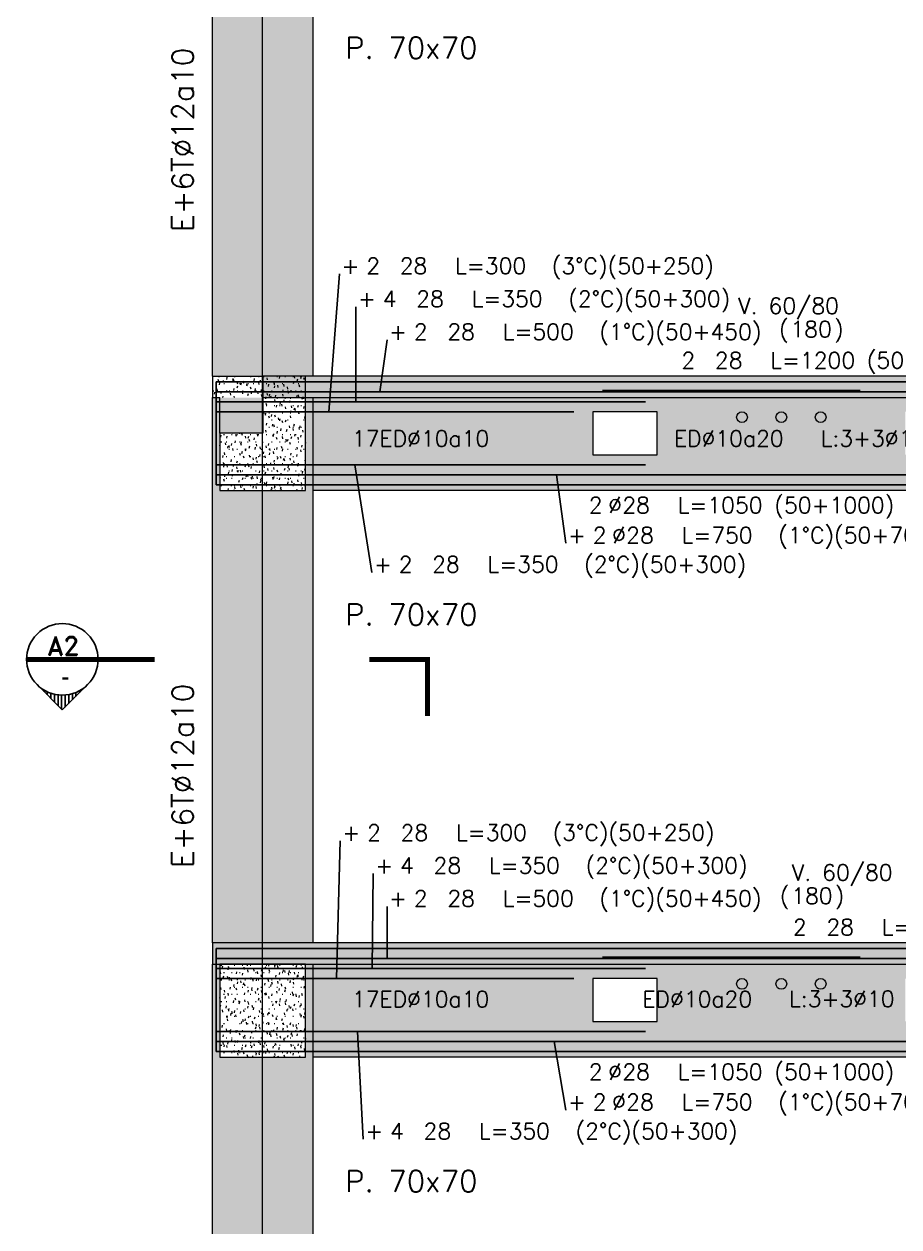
# Model space of a CAD drawing. Extents: x -9609 to 18865, y -11714 to 16567.
# Drawn here: x 1310 to 1922, y 2562 to 3402 of the extents above; entities that cross this region are included whole.
import ezdxf
from ezdxf.enums import TextEntityAlignment as Align

# ---------------------------------------------------------------- set-up
doc = ezdxf.new("R2010")
doc.units = 0
doc.header["$LTSCALE"] = 30
doc.header["$MEASUREMENT"] = 0
doc.linetypes.add('EJEI$0$RLE-PROYECCION', pattern=[0.71438, 0.47625, -0.23813])
doc.layers.get('0').update_dxf_attribs({"linetype": 'CONTINUOUS'})
doc.layers.add('EJEI$0$RLA-ACHURADO', color=30, linetype='EJEI$0$RLE-PROYECCION', lineweight=15, transparency=0.7)
for name, color, linetype, lineweight in [('EJEI$0$RLA-CONTORNO', 30, 'CONTINUOUS', 15), ('EJEI$0$RLA-EJES', 1, 'CONTINUOUS', 9), ('EJEI$0$RLA-TEXTOS-1', 9, 'CONTINUOUS', 9)]:
    doc.layers.add(name, color=color, linetype=linetype, lineweight=lineweight)
for name, color, linetype in [('EJEI$0$RLA-CORTES', 5, 'CONTINUOUS'), ('EJEI$0$RLA-FE', 7, 'CONTINUOUS'), ('EJEI$0$RLA-TEXTOS-FE', 9, 'CONTINUOUS')]:
    doc.layers.add(name, color=color, linetype=linetype)
doc.styles.add('EJEI$0$RomanD', font='romand.shx', dxfattribs={"height": 31.5})
doc.styles.add('EJEI$0$RomanS', font='romans.shx', dxfattribs={"height": 11.25})
doc.styles.add('EJEI$0$Standard', font='txt')
pattern_1 = [(0, (-2025.082, -1558.006), (7.448, 5.08), [0.614, -4.971, 0.614, -4.971, -29.791]), (0, (-2025.082, -1558.006), (7.448, 5.08), [-11.172, 0.614, -10.557, 0.614, -4.971, -13.034]), (0, (-2025.082, -1558.006), (7.448, 5.08), [-27.929, 0.614, -3.109, 0.614, -8.695]), (101.948, (-2022.289, -1555.466), (-5.3358703, 15.057556), [1.484, -12.007, 1.484, -83.956]), (101.948, (-2022.289, -1555.466), (-5.3358703, 15.057556), [-14.974, -12.007, 1.484, -25.497, -44.968]), (101.948, (-2022.289, -1555.466), (-5.3358703, 15.057556), [-53.962, 1.484, -12.007, 1.484, -29.994]), (101.948, (-2022.289, -1555.466), (-5.3358703, 15.057556), [-68.936, -7.51, 1.484, -21]), (258.052, (-2021.358, -1545.306), (-2.1116062, -20.1370994), [1.484, -12.007, 1.484, -83.956]), (258.052, (-2021.358, -1545.306), (-2.1116062, -20.1370994), [-14.974, -12.007, 1.484, -25.497, -44.968]), (258.052, (-2021.358, -1545.306), (-2.1116062, -20.1370994), [-53.962, 1.484, -12.007, 1.484, -29.994]), (258.052, (-2021.358, -1545.306), (-2.1116062, -20.1370994), [-68.936, -7.51, 1.484, -21])]
pattern_2 = [(0, (-2025.066, -1558.006), (7.448, 5.08), [0.614, -4.972, 0.614, -4.972, -29.792]), (0, (-2025.066, -1558.006), (7.448, 5.08), [-11.172, 0.614, -10.558, 0.614, -4.972, -13.034]), (0, (-2025.066, -1558.006), (7.448, 5.08), [-27.93, 0.614, -3.11, 0.614, -8.696]), (101.949, (-2022.273, -1555.466), (-5.3361331, 15.0574629), [1.484, -12.007, 1.484, -83.956]), (101.949, (-2022.273, -1555.466), (-5.3361331, 15.0574629), [-14.974, -12.007, 1.484, -25.497, -44.968]), (101.949, (-2022.273, -1555.466), (-5.3361331, 15.0574629), [-53.962, 1.484, -12.007, 1.484, -29.994]), (101.949, (-2022.273, -1555.466), (-5.3361331, 15.0574629), [-68.937, -7.51, 1.484, -21]), (258.051, (-2021.342, -1545.306), (-2.1119577, -20.1370625), [1.484, -12.007, 1.484, -83.956]), (258.051, (-2021.342, -1545.306), (-2.1119577, -20.1370625), [-14.974, -12.007, 1.484, -25.497, -44.968]), (258.051, (-2021.342, -1545.306), (-2.1119577, -20.1370625), [-53.962, 1.484, -12.007, 1.484, -29.994]), (258.051, (-2021.342, -1545.306), (-2.1119577, -20.1370625), [-68.937, -7.51, 1.484, -21])]

# ---------------------------------------------------------------- blocks, each defined once
blk = doc.blocks.new('*U123')
at = {"layer": 'EJEI$0$RLA-FE'}
for p, q in [((0, -50), (0, 0)), ((0, 0), (1068.21, 0)), ((1068.21, 0), (1118.21, 0)), ((1118.21, 0), (1150, 0)), ((1150, 0), (1150, 0))]:
    blk.add_line(p, q, dxfattribs=at)
at = {"layer": 'EJEI$0$RLA-FE', "color": 3, "style": 'EJEI$0$RomanS', "flags": 8}
for tag, p in [('F=', (398.34, 9.32)), ('NUM', (412.75, 9.32))]:
    blk.add_attdef(tag, text='', height=11.25, dxfattribs=at).set_placement(p, align=Align.RIGHT)
at = {"layer": 'EJEI$0$RLA-FE', "color": 3, "style": 'EJEI$0$RomanS'}
for tag, p, flags in [('PHI', (416.65, 9.54), 14), ('DIAM', (426.5, 9.32), 12), ('MINUS', (448.52, 9.32), 13), ('MARK', (461.91, 9.32), 13), ('TEXTO_FE1', (465.22, 9.32), 8), ('TEXTO_FE2', (532.74, 9.34), 8), ('TIPO', (573.8, -75.78), 13), ('NVECES', (559.93, -94.72), 13), ('NUMFE', (563.86, -114.48), 13), ('CAPA', (572.06, -133.6), 13), ('DESPLAZA', (278.34, -151.59), 13), ('ESPACIO', (284.39, -169.95), 13), ('CANT', (298.23, -188.75), 13)]:
    blk.add_attdef(tag, p, '', height=11.25, dxfattribs=dict(at, flags=flags))
blk = doc.blocks.new('*U42')
at = {"layer": 'EJEI$0$RLA-FE'}
for p, q in [((0, -50), (0, 0)), ((0, 0), (368.21, 0)), ((368.21, 0), (418.21, 0)), ((418.21, 0), (450, 0)), ((450, 0), (450, 0))]:
    blk.add_line(p, q, dxfattribs=at)
at = {"layer": 'EJEI$0$RLA-FE', "color": 3, "style": 'EJEI$0$RomanS', "flags": 8}
for tag, p in [('F=', (133.44, 36.32)), ('NUM', (147.85, 36.32))]:
    blk.add_attdef(tag, text='', height=11.25, dxfattribs=at).set_placement(p, align=Align.RIGHT)
at = {"layer": 'EJEI$0$RLA-FE', "color": 3, "style": 'EJEI$0$RomanS'}
for tag, p, flags in [('PHI', (151.74, 36.54), 14), ('DIAM', (161.6, 36.32), 12), ('MINUS', (183.62, 36.32), 13), ('MARK', (197.01, 36.32), 13), ('TEXTO_FE1', (200.31, 36.32), 8), ('TEXTO_FE2', (267.83, 36.34), 8), ('TIPO', (223.8, -75.78), 13), ('NVECES', (209.93, -94.72), 13), ('NUMFE', (213.86, -114.48), 13), ('CAPA', (222.06, -133.6), 13), ('DESPLAZA', (278.34, -151.59), 13), ('ESPACIO', (284.39, -169.95), 13), ('CANT', (298.23, -188.75), 13)]:
    blk.add_attdef(tag, p, '', height=11.25, dxfattribs=dict(at, flags=flags))
blk = doc.blocks.new('*U122')
at = {"layer": 'EJEI$0$RLA-FE'}
for p, q in [((0, 0), (0, 0)), ((0, 0), (1018.21, 0)), ((1018.21, 0), (1068.21, 0)), ((1068.21, 0), (1100, 0)), ((1100, 0), (1100, 0))]:
    blk.add_line(p, q, dxfattribs=at)
at = {"layer": 'EJEI$0$RLA-FE', "color": 3, "style": 'EJEI$0$RomanS', "flags": 8}
for tag, p in [('F=', (555.67, 36.32)), ('NUM', (570.08, 36.32))]:
    blk.add_attdef(tag, text='', height=11.25, dxfattribs=at).set_placement(p, align=Align.RIGHT)
at = {"layer": 'EJEI$0$RLA-FE', "color": 3, "style": 'EJEI$0$RomanS'}
for tag, p, flags in [('PHI', (573.98, 36.54), 14), ('DIAM', (583.83, 36.32), 12), ('MINUS', (605.85, 36.32), 13), ('MARK', (619.24, 36.32), 13), ('TEXTO_FE1', (622.54, 36.32), 8), ('TEXTO_FE2', (690.07, 36.34), 8), ('TIPO', (548.8, -75.78), 13), ('NVECES', (534.93, -94.72), 13), ('NUMFE', (538.86, -114.48), 13), ('CAPA', (547.06, -133.6), 13), ('DESPLAZA', (278.34, -151.59), 13), ('ESPACIO', (284.39, -169.95), 13), ('CANT', (298.23, -188.75), 13)]:
    blk.add_attdef(tag, p, '', height=11.25, dxfattribs=dict(at, flags=flags))
blk = doc.blocks.new('*U119')
at = {"layer": 'EJEI$0$RLA-FE', "color": 6}
blk.add_line((0, 1), (180, 1), dxfattribs=at)
at = {"layer": 'EJEI$0$RLA-FE', "color": 3, "style": 'EJEI$0$RomanS', "flags": 8}
for tag, p in [('(', (127.37, 38.14)), (')', (165.71, 38.14)), ('EMP', (146.4, 38.14))]:
    blk.add_attdef(tag, text='', height=11.25, dxfattribs=at).set_placement(p, align=Align.CENTER)
blk = doc.blocks.new('*U120')
at = {"layer": 'EJEI$0$RLA-FE'}
for p, q in [((0, -50), (0, 0)), ((0, 0), (218.21, 0)), ((218.21, 0), (268.21, 0)), ((268.21, 0), (300, 0)), ((300, 0), (300, 0))]:
    blk.add_line(p, q, dxfattribs=at)
at = {"layer": 'EJEI$0$RLA-FE', "color": 3, "style": 'EJEI$0$RomanS', "flags": 8}
for tag, p in [('F=', (123.8, 66.32)), ('NUM', (138.21, 66.32))]:
    blk.add_attdef(tag, text='', height=11.25, dxfattribs=at).set_placement(p, align=Align.RIGHT)
at = {"layer": 'EJEI$0$RLA-FE', "color": 3, "style": 'EJEI$0$RomanS'}
for tag, p, flags in [('PHI', (142.1, 66.54), 14), ('DIAM', (151.96, 66.32), 12), ('MINUS', (173.98, 66.32), 13), ('MARK', (187.37, 66.32), 13), ('TEXTO_FE1', (190.67, 66.32), 8), ('TEXTO_FE2', (258.19, 66.34), 8), ('TIPO', (148.8, -75.78), 13), ('NVECES', (134.93, -94.72), 13), ('NUMFE', (138.86, -114.48), 13), ('CAPA', (147.06, -133.6), 13), ('DESPLAZA', (278.34, -151.59), 13), ('ESPACIO', (284.39, -169.95), 13), ('CANT', (298.23, -188.75), 13)]:
    blk.add_attdef(tag, p, '', height=11.25, dxfattribs=dict(at, flags=flags))
blk = doc.blocks.new('*U121')
at = {"layer": 'EJEI$0$RLA-FE'}
for p, q in [((0, -50), (0, 0)), ((0, 0), (168.21, 0)), ((168.21, 0), (218.21, 0)), ((218.21, 0), (250, 0)), ((250, 0), (250, 0))]:
    blk.add_line(p, q, dxfattribs=at)
at = {"layer": 'EJEI$0$RLA-FE', "color": 3, "style": 'EJEI$0$RomanS', "flags": 8}
for tag, p in [('F=', (100.75, 96.32)), ('NUM', (115.16, 96.32))]:
    blk.add_attdef(tag, text='', height=11.25, dxfattribs=at).set_placement(p, align=Align.RIGHT)
at = {"layer": 'EJEI$0$RLA-FE', "color": 3, "style": 'EJEI$0$RomanS'}
for tag, p, flags in [('PHI', (119.05, 96.54), 14), ('DIAM', (128.91, 96.32), 12), ('MINUS', (150.93, 96.32), 13), ('MARK', (164.32, 96.32), 13), ('TEXTO_FE1', (167.62, 96.32), 8), ('TEXTO_FE2', (235.14, 96.34), 8), ('TIPO', (123.8, -75.78), 13), ('NVECES', (109.93, -94.72), 13), ('NUMFE', (113.86, -114.48), 13), ('CAPA', (122.06, -133.6), 13), ('DESPLAZA', (278.34, -151.59), 13), ('ESPACIO', (284.39, -169.95), 13), ('CANT', (298.23, -188.75), 13)]:
    blk.add_attdef(tag, p, '', height=11.25, dxfattribs=dict(at, flags=flags))
blk = doc.blocks.new('*U132')
at = {"layer": 'EJEI$0$RLA-FE'}
for p, q in [((0, -50), (0, 0)), ((0, 0), (1068.21, 0)), ((1068.21, 0), (1118.21, 0)), ((1118.21, 0), (1150, 0)), ((1150, 0), (1150, 0))]:
    blk.add_line(p, q, dxfattribs=at)
at = {"layer": 'EJEI$0$RLA-FE', "color": 3, "style": 'EJEI$0$RomanS', "flags": 8}
for tag, p in [('F=', (320.39, 9.32)), ('NUM', (334.8, 9.32))]:
    blk.add_attdef(tag, text='', height=11.25, dxfattribs=at).set_placement(p, align=Align.RIGHT)
at = {"layer": 'EJEI$0$RLA-FE', "color": 3, "style": 'EJEI$0$RomanS'}
for tag, p, flags in [('PHI', (338.69, 9.54), 14), ('DIAM', (348.55, 9.32), 12), ('MINUS', (370.57, 9.32), 13), ('MARK', (383.96, 9.32), 13), ('TEXTO_FE1', (387.26, 9.32), 8), ('TEXTO_FE2', (454.78, 9.34), 8), ('TIPO', (573.8, -75.78), 13), ('NVECES', (559.93, -94.72), 13), ('NUMFE', (563.86, -114.48), 13), ('CAPA', (572.06, -133.6), 13), ('DESPLAZA', (278.34, -151.59), 13), ('ESPACIO', (284.39, -169.95), 13), ('CANT', (298.23, -188.75), 13)]:
    blk.add_attdef(tag, p, '', height=11.25, dxfattribs=dict(at, flags=flags))
blk = doc.blocks.new('*U129')
at = {"layer": 'EJEI$0$RLA-FE', "color": 6}
blk.add_line((0, 1), (180, 1), dxfattribs=at)
at = {"layer": 'EJEI$0$RLA-FE', "color": 3, "style": 'EJEI$0$RomanS', "flags": 8}
for tag, p in [('(', (126.81, 38.14)), (')', (165.15, 38.14)), ('EMP', (145.84, 38.14))]:
    blk.add_attdef(tag, text='', height=11.25, dxfattribs=at).set_placement(p, align=Align.CENTER)
blk = doc.blocks.new('*U130')
at = {"layer": 'EJEI$0$RLA-FE'}
for p, q in [((0, -50), (0, 0)), ((0, 0), (218.21, 0)), ((218.21, 0), (268.21, 0)), ((268.21, 0), (300, 0)), ((300, 0), (300, 0))]:
    blk.add_line(p, q, dxfattribs=at)
at = {"layer": 'EJEI$0$RLA-FE', "color": 3, "style": 'EJEI$0$RomanS', "flags": 8}
for tag, p in [('F=', (111.69, 66.32)), ('NUM', (126.1, 66.32))]:
    blk.add_attdef(tag, text='', height=11.25, dxfattribs=at).set_placement(p, align=Align.RIGHT)
at = {"layer": 'EJEI$0$RLA-FE', "color": 3, "style": 'EJEI$0$RomanS'}
for tag, p, flags in [('PHI', (129.99, 66.54), 14), ('DIAM', (139.85, 66.32), 12), ('MINUS', (161.87, 66.32), 13), ('MARK', (175.26, 66.32), 13), ('TEXTO_FE1', (178.56, 66.32), 8), ('TEXTO_FE2', (246.08, 66.34), 8), ('TIPO', (148.8, -75.78), 13), ('NVECES', (134.93, -94.72), 13), ('NUMFE', (138.86, -114.48), 13), ('CAPA', (147.06, -133.6), 13), ('DESPLAZA', (278.34, -151.59), 13), ('ESPACIO', (284.39, -169.95), 13), ('CANT', (298.23, -188.75), 13)]:
    blk.add_attdef(tag, p, '', height=11.25, dxfattribs=dict(at, flags=flags))
blk = doc.blocks.new('*U131')
at = {"layer": 'EJEI$0$RLA-FE'}
for p, q in [((0, -50), (0, 0)), ((0, 0), (168.21, 0)), ((168.21, 0), (218.21, 0)), ((218.21, 0), (250, 0)), ((250, 0), (250, 0))]:
    blk.add_line(p, q, dxfattribs=at)
at = {"layer": 'EJEI$0$RLA-FE', "color": 3, "style": 'EJEI$0$RomanS', "flags": 8}
for tag, p in [('F=', (100.17, 96.32)), ('NUM', (114.58, 96.32))]:
    blk.add_attdef(tag, text='', height=11.25, dxfattribs=at).set_placement(p, align=Align.RIGHT)
at = {"layer": 'EJEI$0$RLA-FE', "color": 3, "style": 'EJEI$0$RomanS'}
for tag, p, flags in [('PHI', (118.48, 96.54), 14), ('DIAM', (128.33, 96.32), 12), ('MINUS', (150.35, 96.32), 13), ('MARK', (163.74, 96.32), 13), ('TEXTO_FE1', (167.04, 96.32), 8), ('TEXTO_FE2', (234.57, 96.34), 8), ('TIPO', (123.8, -75.78), 13), ('NVECES', (109.93, -94.72), 13), ('NUMFE', (113.86, -114.48), 13), ('CAPA', (122.06, -133.6), 13), ('DESPLAZA', (278.34, -151.59), 13), ('ESPACIO', (284.39, -169.95), 13), ('CANT', (298.23, -188.75), 13)]:
    blk.add_attdef(tag, p, '', height=11.25, dxfattribs=dict(at, flags=flags))
blk = doc.blocks.new('*U150')
at = {"layer": 'EJEI$0$RLA-FE'}
for p, q in [((0, 50), (0, 0)), ((0, 0), (618.21, 0)), ((618.21, 0), (668.21, 0)), ((668.21, 0), (700, 0)), ((700, 0), (700, 0))]:
    blk.add_line(p, q, dxfattribs=at)
at = {"layer": 'EJEI$0$RLA-FE', "color": 3, "style": 'EJEI$0$RomanS', "flags": 8}
for tag, p in [('F=', (258.44, -47.89)), ('NUM', (272.85, -47.89))]:
    blk.add_attdef(tag, text='', height=11.25, dxfattribs=at).set_placement(p, align=Align.RIGHT)
at = {"layer": 'EJEI$0$RLA-FE', "color": 3, "style": 'EJEI$0$RomanS'}
for tag, p, flags in [('PHI', (276.74, -47.68), 12), ('DIAM', (286.6, -47.89), 12), ('MINUS', (308.62, -47.89), 13), ('MARK', (322.01, -47.89), 13), ('TEXTO_FE1', (325.31, -47.89), 8), ('TEXTO_FE2', (392.83, -47.88), 8), ('TIPO', (348.8, -57.92), 13), ('NVECES', (334.93, -76.86), 13), ('NUMFE', (338.86, -96.62), 13), ('CAPA', (347.06, -115.74), 13), ('DESPLAZA', (277.18, -134.17), 13), ('ESPACIO', (283.22, -152.53), 13), ('CANT', (297.06, -171.33), 13)]:
    blk.add_attdef(tag, p, '', height=11.25, dxfattribs=dict(at, flags=flags))
blk = doc.blocks.new('*U116')
at = {"layer": 'EJEI$0$RLA-FE'}
for p, q in [((0, -50), (0, 0)), ((0, 0), (218.21, 0)), ((218.21, 0), (268.21, 0)), ((268.21, 0), (300, 0)), ((300, 0), (300, 0))]:
    blk.add_line(p, q, dxfattribs=at)
at = {"layer": 'EJEI$0$RLA-FE', "color": 3, "style": 'EJEI$0$RomanS', "text_generation_flag": 2}
for tag, p, flags in [('NUMFE', (138.86, 256.04), 13), ('NVECES', (134.93, 236.27), 13), ('TIPO', (148.8, 217.34), 13), ('TEXTO_FE1', (183.67, 75.23), 8), ('TEXTO_FE2', (251.19, 75.22), 8), ('PHI', (135.1, 75.02), 14), ('DIAM', (144.96, 75.23), 12), ('MINUS', (166.98, 75.23), 13), ('MARK', (180.37, 75.23), 13)]:
    blk.add_attdef(tag, p, '', height=11.25, rotation=180, dxfattribs=dict(at, flags=flags))
at = {"layer": 'EJEI$0$RLA-FE', "color": 3, "style": 'EJEI$0$RomanS', "text_generation_flag": 2, "flags": 8}
for tag, p in [('F=', (116.8, 75.23)), ('NUM', (131.21, 75.23))]:
    blk.add_attdef(tag, text='', height=11.25, rotation=180, dxfattribs=at).set_placement(p, align=Align.RIGHT)
at = {"layer": 'EJEI$0$RLA-FE', "color": 3, "style": 'EJEI$0$RomanS', "flags": 13}
for tag, p in [('CAPA', (147.06, -133.6)), ('DESPLAZA', (278.34, -151.59)), ('ESPACIO', (284.39, -169.95)), ('CANT', (298.23, -188.75))]:
    blk.add_attdef(tag, p, '', height=11.25, dxfattribs=at)
blk = doc.blocks.new('*U134')
at = {"layer": 'EJEI$0$RLA-FE'}
for p, q in [((0, -50), (0, 0)), ((0, 0), (218.21, 0)), ((218.21, 0), (268.21, 0)), ((268.21, 0), (300, 0)), ((300, 0), (300, 0))]:
    blk.add_line(p, q, dxfattribs=at)
at = {"layer": 'EJEI$0$RLA-FE', "color": 3, "style": 'EJEI$0$RomanS', "text_generation_flag": 2}
for tag, p, flags in [('NUMFE', (138.86, 256.04), 13), ('NVECES', (134.93, 236.27), 13), ('TIPO', (148.8, 217.34), 13), ('TEXTO_FE1', (189.67, 75.23), 8), ('TEXTO_FE2', (257.19, 75.22), 8), ('PHI', (141.1, 75.02), 14), ('DIAM', (150.95, 75.23), 12), ('MINUS', (172.97, 75.23), 13), ('MARK', (186.37, 75.23), 13)]:
    blk.add_attdef(tag, p, '', height=11.25, rotation=180, dxfattribs=dict(at, flags=flags))
at = {"layer": 'EJEI$0$RLA-FE', "color": 3, "style": 'EJEI$0$RomanS', "text_generation_flag": 2, "flags": 8}
for tag, p in [('F=', (122.79, 75.23)), ('NUM', (137.2, 75.23))]:
    blk.add_attdef(tag, text='', height=11.25, rotation=180, dxfattribs=at).set_placement(p, align=Align.RIGHT)
at = {"layer": 'EJEI$0$RLA-FE', "color": 3, "style": 'EJEI$0$RomanS', "flags": 13}
for tag, p in [('CAPA', (147.06, -133.6)), ('DESPLAZA', (278.34, -151.59)), ('ESPACIO', (284.39, -169.95)), ('CANT', (298.23, -188.75))]:
    blk.add_attdef(tag, p, '', height=11.25, dxfattribs=at)
blk = doc.blocks.new('*X61')
at = {"color": 0}
for p, q in [((2587.5, 1330.32), (2587.5, 1337.86)), ((2590, 1330.49), (2590, 1340.36)), ((2592.5, 1330.42), (2592.5, 1338.86)), ((2580, 1328.19), (2580, 1330.36)), ((2582.5, 1329.19), (2582.5, 1332.86)), ((2585, 1329.89), (2585, 1335.36)), ((2595, 1330.09), (2595, 1336.36)), ((2597.5, 1329.5), (2597.5, 1333.86)), ((2600, 1328.62), (2600, 1331.36)), ((2602.5, 1327.43), (2602.5, 1328.86)), ((2575, 1325.12), (2575, 1325.36)), ((2577.5, 1326.85), (2577.5, 1327.86)), ((2605, 1325.87), (2605, 1326.36)), ((2607.5, 1323.83), (2607.5, 1323.86))]:
    blk.add_line(p, q, dxfattribs=at)
blk = doc.blocks.new('*U63')
at = {"layer": 'EJEI$0$RLA-CORTES', "color": 2, "linetype": 'Continuous'}
for p, q in [((-112.32, -17.68), (-94.64, -35.36)), ((-94.64, -35.36), (-76.97, -17.68))]:
    blk.add_line(p, q, dxfattribs=at)
at = {"layer": 'EJEI$0$RLA-CORTES', "color": 2, "linetype": 'Continuous', "const_width": 3.5}
blk.add_lwpolyline([(-119.64, 0), (-30, 0)], dxfattribs=at)
at = {"layer": 'EJEI$0$RLA-CORTES', "color": 2, "const_width": 3.51}
blk.add_lwpolyline([(160.47, -39.53), (160.47, 0), (120, 0)], dxfattribs=at)
at = {"layer": 'EJEI$0$RLA-CORTES', "color": 1, "linetype": 'Continuous'}
blk.add_arc((-94.64, 0), 25, 315, 225, dxfattribs=at)
at = {"layer": 'EJEI$0$RLA-CORTES', "color": 2, "linetype": 'Continuous'}
blk.add_arc((-94.64, 0), 25, 225, 315, dxfattribs=at)
at = {"layer": 'EJEI$0$RLA-CORTES', "color": 2, "linetype": 'Continuous', "xscale": -1, "rotation": 180}
blk.add_blockref('*X61', (-2685.14, 1305.5), dxfattribs=at)
at = {"layer": 'EJEI$0$RLA-CORTES', "color": 3, "linetype": 'Continuous', "style": 'EJEI$0$RomanD', "flags": 12}
blk.add_attdef('CORTE', text='', height=13, dxfattribs=at).set_placement((-93.94, 9.42), align=Align.MIDDLE_CENTER)
at = {"layer": 'EJEI$0$RLA-CORTES', "color": 3, "linetype": 'Continuous', "style": 'EJEI$0$Standard', "flags": 12}
blk.add_attdef('PLANO', text='', height=13, dxfattribs=at).set_placement((-92.47, -18.36), align=Align.CENTER)
at = {"layer": 'EJEI$0$RLA-CORTES', "color": 3, "linetype": 'Continuous', "style": 'EJEI$0$RomanD', "flags": 13}
blk.add_attdef('NUM', text='', height=13, dxfattribs=at).set_placement((-18.67, -47.91), align=Align.MIDDLE)
blk = doc.blocks.new('*U163')
at = {"layer": 'EJEI$0$RLA-FE'}
for p, q in [((0, 50), (0, 0)), ((0, 0), (918.21, 0)), ((918.21, 0), (968.21, 0)), ((968.21, 0), (1000, 0)), ((1000, 0), (1000, 0))]:
    blk.add_line(p, q, dxfattribs=at)
at = {"layer": 'EJEI$0$RLA-FE', "color": 3, "style": 'EJEI$0$RomanS', "flags": 8}
for tag, p in [('F=', (255.72, -19.89)), ('NUM', (270.13, -19.89))]:
    blk.add_attdef(tag, text='', height=11.25, dxfattribs=at).set_placement(p, align=Align.RIGHT)
at = {"layer": 'EJEI$0$RLA-FE', "color": 3, "style": 'EJEI$0$RomanS'}
for tag, p, flags in [('PHI', (274.02, -19.68), 12), ('DIAM', (283.88, -19.89), 12), ('MINUS', (305.9, -19.89), 13), ('MARK', (319.29, -19.89), 13), ('TEXTO_FE1', (322.59, -19.89), 8), ('TEXTO_FE2', (390.11, -19.88), 8), ('TIPO', (498.8, -57.92), 13), ('NVECES', (484.93, -76.86), 13), ('NUMFE', (488.86, -96.62), 13), ('CAPA', (497.06, -115.74), 13), ('DESPLAZA', (277.18, -134.17), 13), ('ESPACIO', (283.22, -152.53), 13), ('CANT', (297.06, -171.33), 13)]:
    blk.add_attdef(tag, p, '', height=11.25, dxfattribs=dict(at, flags=flags))
blk = doc.blocks.new('EJEI')
at = {"layer": 'EJEI$0$RLA-ACHURADO'}
h = blk.add_hatch(dxfattribs=at)
h.set_pattern_fill('SAND - DENSE', color=256, style=0, pattern_type=2)
h.set_pattern_definition(pattern_1)
h.paths.add_polyline_path([(-1204.8, 787), (-1169.82, 787), (-1169.82, 1168), (-1174.8, 1168), (-1174.8, 1103), (-1234.8, 1103), (-1234.8, 1168), (-1239.82, 1168), (-1239.82, 787), (-1234.8, 787)], flags=0)
h = blk.add_hatch(dxfattribs=at)
h.set_pattern_fill('SAND - DENSE', color=256, style=0, pattern_type=2)
h.set_pattern_definition(pattern_1)
h.paths.add_polyline_path([(-1239.82, 772), (-1204.8, 772), (-1204.8, 787), (-1239.82, 787)], flags=0)
h = blk.add_hatch(dxfattribs=at)
h.set_pattern_fill('SAND - DENSE', color=256, style=0, pattern_type=2)
h.set_pattern_definition(pattern_2)
h.paths.add_polyline_path([(-1174.8, 707), (-1174.8, 787), (-1204.8, 787), (-1204.8, 747), (-1234.8, 747), (-1234.8, 707)], flags=0)
h = blk.add_hatch(dxfattribs=at)
h.set_pattern_fill('SAND - DENSE', color=256, style=0, pattern_type=2)
h.set_pattern_definition(pattern_1)
h.paths.add_polyline_path([(-1011.59, 772), (525.18, 772), (525.18, 787), (-1204.8, 787), (-1204.8, 772)], flags=0)
h = blk.add_hatch(dxfattribs=at)
h.set_pattern_fill('SAND - DENSE', color=256, style=0, pattern_type=2)
h.set_pattern_definition(pattern_1)
h.paths.add_polyline_path([(-1169.82, 391), (-1169.82, 772), (-1174.8, 772), (-1174.8, 707), (-1234.8, 707), (-1234.8, 747), (-1204.8, 747), (-1204.8, 772), (-1239.82, 772), (-1239.82, 391)], flags=0)
h = blk.add_hatch(dxfattribs=at)
h.set_pattern_fill('SAND - DENSE', color=256, style=0, pattern_type=2)
h.set_pattern_definition([(0, (-2025.082, -1954.006), (7.448, 5.08), [0.614, -4.971, 0.614, -4.971, -29.791]), (0, (-2025.082, -1954.006), (7.448, 5.08), [-11.172, 0.614, -10.557, 0.614, -4.971, -13.034]), (0, (-2025.082, -1954.006), (7.448, 5.08), [-27.929, 0.614, -3.109, 0.614, -8.695]), (101.948, (-2022.289, -1951.466), (-5.3358703, 15.057556), [1.484, -12.007, 1.484, -83.956]), (101.948, (-2022.289, -1951.466), (-5.3358703, 15.057556), [-14.974, -12.007, 1.484, -25.497, -44.968]), (101.948, (-2022.289, -1951.466), (-5.3358703, 15.057556), [-53.962, 1.484, -12.007, 1.484, -29.994]), (101.948, (-2022.289, -1951.466), (-5.3358703, 15.057556), [-68.936, -7.51, 1.484, -21]), (258.052, (-2021.358, -1941.306), (-2.1116062, -20.1370994), [1.484, -12.007, 1.484, -83.956]), (258.052, (-2021.358, -1941.306), (-2.1116062, -20.1370994), [-14.974, -12.007, 1.484, -25.497, -44.968]), (258.052, (-2021.358, -1941.306), (-2.1116062, -20.1370994), [-53.962, 1.484, -12.007, 1.484, -29.994]), (258.052, (-2021.358, -1941.306), (-2.1116062, -20.1370994), [-68.936, -7.51, 1.484, -21])])
h.paths.add_polyline_path([(-973.99, 732), (-973.99, 762), (-928.99, 762), (-928.99, 732)])
h.paths.add_polyline_path([(-514.82, 707), (-514.82, 772), (-1169.82, 772), (-1169.82, 707)])
h.paths.add_polyline_path([(-755.65, 762), (-710.65, 762), (-710.65, 732), (-755.65, 732)])
h = blk.add_hatch(dxfattribs=at)
h.set_pattern_fill('SAND - DENSE', color=256, style=0, pattern_type=2)
h.set_pattern_definition(pattern_1)
h.paths.add_polyline_path([(-191.25, 376), (525.18, 376), (525.18, 391), (-1239.82, 391), (-1239.82, 376), (-1011.59, 376)], flags=0)
h = blk.add_hatch(dxfattribs=at)
h.set_pattern_fill('SAND - DENSE', color=256, style=0, pattern_type=2)
h.set_pattern_definition(pattern_1)
h.paths.add_polyline_path([(-1239.82, -5), (-1169.82, -5), (-1169.82, 376), (-1174.8, 376), (-1174.8, 311), (-1234.8, 311), (-1234.8, 376), (-1239.82, 376), (-1239.82, 311)], flags=0)
h = blk.add_hatch(dxfattribs=at)
h.set_pattern_fill('SAND - DENSE', color=256, style=0, pattern_type=2)
h.set_pattern_definition(pattern_2)
h.paths.add_polyline_path([(-1174.8, 311), (-1174.8, 376), (-1234.8, 376), (-1234.8, 311)], flags=0)
h = blk.add_hatch(dxfattribs=at)
h.set_pattern_fill('SAND - DENSE', color=256, style=0, pattern_type=2)
h.set_pattern_definition([(0, (-2025.082, -2350.006), (7.448, 5.08), [0.614, -4.971, 0.614, -4.971, -29.791]), (0, (-2025.082, -2350.006), (7.448, 5.08), [-11.172, 0.614, -10.557, 0.614, -4.971, -13.034]), (0, (-2025.082, -2350.006), (7.448, 5.08), [-27.929, 0.614, -3.109, 0.614, -8.695]), (101.948, (-2022.289, -2347.466), (-5.3358703, 15.057556), [1.484, -12.007, 1.484, -83.956]), (101.948, (-2022.289, -2347.466), (-5.3358703, 15.057556), [-14.974, -12.007, 1.484, -25.497, -44.968]), (101.948, (-2022.289, -2347.466), (-5.3358703, 15.057556), [-53.962, 1.484, -12.007, 1.484, -29.994]), (101.948, (-2022.289, -2347.466), (-5.3358703, 15.057556), [-68.936, -7.51, 1.484, -21]), (258.052, (-2021.358, -2337.306), (-2.1116062, -20.1370994), [1.484, -12.007, 1.484, -83.956]), (258.052, (-2021.358, -2337.306), (-2.1116062, -20.1370994), [-14.974, -12.007, 1.484, -25.497, -44.968]), (258.052, (-2021.358, -2337.306), (-2.1116062, -20.1370994), [-53.962, 1.484, -12.007, 1.484, -29.994]), (258.052, (-2021.358, -2337.306), (-2.1116062, -20.1370994), [-68.936, -7.51, 1.484, -21])])
h.paths.add_polyline_path([(-973.99, 336), (-973.99, 366), (-928.99, 366), (-928.99, 336)])
h.paths.add_polyline_path([(-514.82, 311), (-514.82, 376), (-1169.82, 376), (-1169.82, 311)])
h.paths.add_polyline_path([(-755.65, 366), (-710.65, 366), (-710.65, 336), (-755.65, 336)])
at = {"layer": 'EJEI$0$RLA-CONTORNO'}
for p, q in [((-1239.82, 787), (-1239.82, 1168)), ((-1169.82, 1168), (-1169.82, 787)), ((-1239.82, 787), (-1239.82, 772)), ((-1239.82, 787), (-1204.8, 787)), ((525.18, 787), (-1204.8, 787)), ((-1204.8, 787), (-1204.8, 772)), ((-1174.8, 787), (-1204.8, 787)), ((-1204.8, 787), (-1204.8, 747)), ((-1174.8, 747), (-1174.8, 787)), ((-1239.82, 391), (-1239.82, 772)), ((-1239.82, 772), (-1234.8, 772)), ((-1234.8, 747), (-1234.8, 772)), ((-1204.8, 772), (-509.8, 772)), ((-1169.82, 772), (-1169.82, 391)), ((-1204.8, 747), (-1234.8, 747)), ((-1234.8, 747), (-1234.8, 707)), ((-1174.8, 707), (-1174.8, 747)), ((-1234.8, 707), (-1174.8, 707)), ((-514.82, 707), (-1169.82, 707)), ((525.18, 391), (-1239.82, 391)), ((-1239.82, 391), (-1239.82, 376)), ((-1239.82, -5), (-1239.82, 376)), ((-1239.82, 376), (-1234.8, 376)), ((-1234.8, 376), (-1234.8, 311)), ((-1174.8, 376), (-1234.8, 376)), ((-1234.79, 376), (-1174.8, 376)), ((-1174.8, 376), (-509.8, 376)), ((-1174.8, 311), (-1174.8, 376)), ((-1169.82, 376), (-1169.82, -5)), ((-1234.8, 311), (-1174.8, 311)), ((-514.82, 311), (-1169.82, 311))]:
    blk.add_line(p, q, dxfattribs=at)
for points in [[(-973.99, 732), (-928.99, 732), (-928.99, 762), (-973.99, 762)], [(-973.99, 336), (-928.99, 336), (-928.99, 366), (-973.99, 366)]]:
    blk.add_lwpolyline(points, close=True, dxfattribs=at)
for centre in [(-869.82, 758.25), (-842.32, 758.25), (-814.82, 758.25), (-869.82, 362.25), (-842.32, 362.25), (-814.82, 362.25)]:
    blk.add_circle(centre, 3.75, dxfattribs=at)
at = {"layer": 'EJEI$0$RLA-EJES'}
blk.add_line((-1204.82, -590.94), (-1204.82, 1463), dxfattribs=at)
at = {"layer": 'EJEI$0$RLA-FE', "color": 2}
for p, q in [((-1151.16, 858.32), (-1158.62, 762)), ((-1139.64, 835.32), (-1139.64, 769)), ((-1117.89, 812.32), (-1123.02, 776)), ((-1128.54, 649.77), (-1140.5, 725)), ((-992.89, 670.11), (-999.49, 718)), ((-1150.58, 462.32), (-1153.21, 366)), ((-1127.53, 439.32), (-1128.21, 373)), ((-1117.89, 416.32), (-1117.89, 380)), ((-1134.53, 253.77), (-1138.43, 329)), ((-992.89, 274.11), (-1001.08, 322))]:
    blk.add_line(p, q, dxfattribs=at)
ref = blk.add_blockref('*U129', (-967.32, 776))
ref.add_attrib('EMP', '180', dxfattribs={"layer": 'EJEI$0$RLA-FE', "color": 3, "height": 11.25, "style": 'EJEI$0$RomanS'}).set_placement((-821.48, 814.14), align=Align.CENTER)
ref.add_attrib('(', '(', dxfattribs={"layer": 'EJEI$0$RLA-FE', "color": 3, "height": 11.25, "style": 'EJEI$0$RomanS'}).set_placement((-840.5, 814.14), align=Align.CENTER)
ref.add_attrib(')', ')', dxfattribs={"layer": 'EJEI$0$RLA-FE', "color": 3, "height": 11.25, "style": 'EJEI$0$RomanS'}).set_placement((-802.16, 814.14), align=Align.CENTER)
ref = blk.add_blockref('*U119', (-967.32, 380))
ref.add_attrib('EMP', '180', dxfattribs={"layer": 'EJEI$0$RLA-FE', "color": 3, "height": 11.25, "style": 'EJEI$0$RomanS'}).set_placement((-820.92, 418.14), align=Align.CENTER)
ref.add_attrib('(', '(', dxfattribs={"layer": 'EJEI$0$RLA-FE', "color": 3, "height": 11.25, "style": 'EJEI$0$RomanS'}).set_placement((-839.95, 418.14), align=Align.CENTER)
ref.add_attrib(')', ')', dxfattribs={"layer": 'EJEI$0$RLA-FE', "color": 3, "height": 11.25, "style": 'EJEI$0$RomanS'}).set_placement((-801.61, 418.14), align=Align.CENTER)
at = {"layer": 'EJEI$0$RLA-CORTES'}
ref = blk.add_blockref('*U63', (-1250.17, 589.03), dxfattribs=at)
ref.add_attrib('CORTE', 'A2', dxfattribs={"color": 3, "linetype": 'Continuous', "height": 13, "style": 'EJEI$0$RomanD'}).set_placement((-1344.11, 598.45), align=Align.MIDDLE_CENTER)
ref.add_attrib('PLANO', '-', dxfattribs={"color": 3, "linetype": 'Continuous', "height": 13, "style": 'EJEI$0$Standard'}).set_placement((-1342.64, 570.67), align=Align.CENTER)
at = {"layer": 'EJEI$0$RLA-FE'}
ref = blk.add_blockref('*U131', (-1237.32, 762), dxfattribs=at)
ref.add_attrib('DIAM', '28', (-1108.98, 858.32), dxfattribs={"color": 3, "height": 11.25, "style": 'EJEI$0$RomanS'})
ref.add_attrib('NUM', '2', dxfattribs={"color": 3, "height": 11.25, "style": 'EJEI$0$RomanS'}).set_placement((-1122.73, 858.32), align=Align.RIGHT)
ref.add_attrib('TEXTO_FE1', 'L=300', (-1070.27, 858.32), dxfattribs={"color": 3, "height": 11.25, "style": 'EJEI$0$RomanS'})
ref.add_attrib('TEXTO_FE2', '(3°C)(50+250)', (-1002.75, 858.34), dxfattribs={"color": 3, "height": 11.25, "style": 'EJEI$0$RomanS'})
ref.add_attrib('F=', '+', dxfattribs={"color": 3, "height": 11.25, "style": 'EJEI$0$RomanS'}).set_placement((-1137.14, 858.32), align=Align.RIGHT)
ref = blk.add_blockref('*U130', (-1237.32, 769), dxfattribs=at)
ref.add_attrib('DIAM', '28', (-1097.47, 835.32), dxfattribs={"color": 3, "height": 11.25, "style": 'EJEI$0$RomanS'})
ref.add_attrib('NUM', '4', dxfattribs={"color": 3, "height": 11.25, "style": 'EJEI$0$RomanS'}).set_placement((-1111.22, 835.32), align=Align.RIGHT)
ref.add_attrib('TEXTO_FE1', 'L=350', (-1058.76, 835.32), dxfattribs={"color": 3, "height": 11.25, "style": 'EJEI$0$RomanS'})
ref.add_attrib('TEXTO_FE2', '(2°C)(50+300)', (-991.23, 835.34), dxfattribs={"color": 3, "height": 11.25, "style": 'EJEI$0$RomanS'})
ref.add_attrib('F=', '+', dxfattribs={"color": 3, "height": 11.25, "style": 'EJEI$0$RomanS'}).set_placement((-1125.63, 835.32), align=Align.RIGHT)
ref = blk.add_blockref('*U42', (-1237.32, 776), dxfattribs=at)
ref.add_attrib('DIAM', '28', (-1075.72, 812.32), dxfattribs={"color": 3, "height": 11.25, "style": 'EJEI$0$RomanS'})
ref.add_attrib('NUM', '2', dxfattribs={"color": 3, "height": 11.25, "style": 'EJEI$0$RomanS'}).set_placement((-1089.47, 812.32), align=Align.RIGHT)
ref.add_attrib('TEXTO_FE1', 'L=500', (-1037, 812.32), dxfattribs={"color": 3, "height": 11.25, "style": 'EJEI$0$RomanS'})
ref.add_attrib('TEXTO_FE2', '(1°C)(50+450)', (-969.48, 812.34), dxfattribs={"color": 3, "height": 11.25, "style": 'EJEI$0$RomanS'})
ref.add_attrib('F=', '+', dxfattribs={"color": 3, "height": 11.25, "style": 'EJEI$0$RomanS'}).set_placement((-1103.88, 812.32), align=Align.RIGHT)
ref = blk.add_blockref('*U122', (-967.32, 776), dxfattribs=at)
ref.add_attrib('DIAM', '28', (-383.48, 812.32), dxfattribs={"color": 3, "height": 11.25, "style": 'EJEI$0$RomanS'})
ref.add_attrib('NUM', '2', dxfattribs={"color": 3, "height": 11.25, "style": 'EJEI$0$RomanS'}).set_placement((-397.23, 812.32), align=Align.RIGHT)
ref.add_attrib('TEXTO_FE1', 'L=1100', (-344.77, 812.32), dxfattribs={"color": 3, "height": 11.25, "style": 'EJEI$0$RomanS'})
ref.add_attrib('TEXTO_FE2', '(1°C)', (-277.25, 812.34), dxfattribs={"color": 3, "height": 11.25, "style": 'EJEI$0$RomanS'})
ref.add_attrib('F=', '+', dxfattribs={"color": 3, "height": 11.25, "style": 'EJEI$0$RomanS'}).set_placement((-411.64, 812.32), align=Align.RIGHT)
ref = blk.add_blockref('*U132', (-1237.32, 783), dxfattribs=at)
ref.add_attrib('DIAM', '28', (-888.77, 792.32), dxfattribs={"color": 3, "height": 11.25, "style": 'EJEI$0$RomanS'})
ref.add_attrib('NUM', '2', dxfattribs={"color": 3, "height": 11.25, "style": 'EJEI$0$RomanS'}).set_placement((-902.52, 792.32), align=Align.RIGHT)
ref.add_attrib('TEXTO_FE1', 'L=1200', (-850.06, 792.32), dxfattribs={"color": 3, "height": 11.25, "style": 'EJEI$0$RomanS'})
ref.add_attrib('TEXTO_FE2', '(50+1150)', (-782.53, 792.34), dxfattribs={"color": 3, "height": 11.25, "style": 'EJEI$0$RomanS'})
ref = blk.add_blockref('*U134', (-1237.32, 725), dxfattribs=dict(at, xscale=-1, rotation=180))
ref.add_attrib('DIAM', '28', (-1086.36, 649.77), dxfattribs={"color": 3, "height": 11.25, "style": 'EJEI$0$RomanS'})
ref.add_attrib('NUM', '2', dxfattribs={"color": 3, "height": 11.25, "style": 'EJEI$0$RomanS'}).set_placement((-1100.11, 649.77), align=Align.RIGHT)
ref.add_attrib('TEXTO_FE1', 'L=350', (-1047.65, 649.77), dxfattribs={"color": 3, "height": 11.25, "style": 'EJEI$0$RomanS'})
ref.add_attrib('TEXTO_FE2', '(2°C)(50+300)', (-980.13, 649.78), dxfattribs={"color": 3, "height": 11.25, "style": 'EJEI$0$RomanS'})
ref.add_attrib('F=', '+', dxfattribs={"color": 3, "height": 11.25, "style": 'EJEI$0$RomanS'}).set_placement((-1114.52, 649.77), align=Align.RIGHT)
ref = blk.add_blockref('*U150', (-1237.32, 718), dxfattribs=at)
ref.add_attrib('DIAM', '28', (-950.72, 670.11), dxfattribs={"color": 3, "height": 11.25, "style": 'EJEI$0$RomanS'})
ref.add_attrib('NUM', '2', dxfattribs={"color": 3, "height": 11.25, "style": 'EJEI$0$RomanS'}).set_placement((-964.47, 670.11), align=Align.RIGHT)
ref.add_attrib('TEXTO_FE1', 'L=750', (-912, 670.11), dxfattribs={"color": 3, "height": 11.25, "style": 'EJEI$0$RomanS'})
ref.add_attrib('TEXTO_FE2', '(1°C)(50+700)', (-844.48, 670.12), dxfattribs={"color": 3, "height": 11.25, "style": 'EJEI$0$RomanS'})
ref.add_attrib('PHI', '%%C', (-960.57, 670.32), dxfattribs={"color": 3, "height": 11.25, "style": 'EJEI$0$RomanS'})
ref.add_attrib('F=', '+', dxfattribs={"color": 3, "height": 11.25, "style": 'EJEI$0$RomanS'}).set_placement((-978.88, 670.11), align=Align.RIGHT)
ref = blk.add_blockref('*U163', (-1237.32, 711), dxfattribs=at)
ref.add_attrib('DIAM', '28', (-953.44, 691.11), dxfattribs={"color": 3, "height": 11.25, "style": 'EJEI$0$RomanS'})
ref.add_attrib('NUM', '2', dxfattribs={"color": 3, "height": 11.25, "style": 'EJEI$0$RomanS'}).set_placement((-967.19, 691.11), align=Align.RIGHT)
ref.add_attrib('TEXTO_FE1', 'L=1050', (-914.73, 691.11), dxfattribs={"color": 3, "height": 11.25, "style": 'EJEI$0$RomanS'})
ref.add_attrib('TEXTO_FE2', '(50+1000)', (-847.21, 691.12), dxfattribs={"color": 3, "height": 11.25, "style": 'EJEI$0$RomanS'})
ref.add_attrib('PHI', '%%C', (-963.29, 691.32), dxfattribs={"color": 3, "height": 11.25, "style": 'EJEI$0$RomanS'})
ref = blk.add_blockref('*U121', (-1237.32, 366), dxfattribs=at)
ref.add_attrib('DIAM', '28', (-1108.41, 462.32), dxfattribs={"color": 3, "height": 11.25, "style": 'EJEI$0$RomanS'})
ref.add_attrib('NUM', '2', dxfattribs={"color": 3, "height": 11.25, "style": 'EJEI$0$RomanS'}).set_placement((-1122.16, 462.32), align=Align.RIGHT)
ref.add_attrib('TEXTO_FE1', 'L=300', (-1069.7, 462.32), dxfattribs={"color": 3, "height": 11.25, "style": 'EJEI$0$RomanS'})
ref.add_attrib('TEXTO_FE2', '(3°C)(50+250)', (-1002.17, 462.34), dxfattribs={"color": 3, "height": 11.25, "style": 'EJEI$0$RomanS'})
ref.add_attrib('F=', '+', dxfattribs={"color": 3, "height": 11.25, "style": 'EJEI$0$RomanS'}).set_placement((-1136.57, 462.32), align=Align.RIGHT)
ref = blk.add_blockref('*U120', (-1237.32, 373), dxfattribs=at)
ref.add_attrib('DIAM', '28', (-1085.36, 439.32), dxfattribs={"color": 3, "height": 11.25, "style": 'EJEI$0$RomanS'})
ref.add_attrib('NUM', '4', dxfattribs={"color": 3, "height": 11.25, "style": 'EJEI$0$RomanS'}).set_placement((-1099.11, 439.32), align=Align.RIGHT)
ref.add_attrib('TEXTO_FE1', 'L=350', (-1046.65, 439.32), dxfattribs={"color": 3, "height": 11.25, "style": 'EJEI$0$RomanS'})
ref.add_attrib('TEXTO_FE2', '(2°C)(50+300)', (-979.12, 439.34), dxfattribs={"color": 3, "height": 11.25, "style": 'EJEI$0$RomanS'})
ref.add_attrib('F=', '+', dxfattribs={"color": 3, "height": 11.25, "style": 'EJEI$0$RomanS'}).set_placement((-1113.52, 439.32), align=Align.RIGHT)
ref = blk.add_blockref('*U42', (-1237.32, 380), dxfattribs=at)
ref.add_attrib('DIAM', '28', (-1075.72, 416.32), dxfattribs={"color": 3, "height": 11.25, "style": 'EJEI$0$RomanS'})
ref.add_attrib('NUM', '2', dxfattribs={"color": 3, "height": 11.25, "style": 'EJEI$0$RomanS'}).set_placement((-1089.47, 416.32), align=Align.RIGHT)
ref.add_attrib('TEXTO_FE1', 'L=500', (-1037, 416.32), dxfattribs={"color": 3, "height": 11.25, "style": 'EJEI$0$RomanS'})
ref.add_attrib('TEXTO_FE2', '(1°C)(50+450)', (-969.48, 416.34), dxfattribs={"color": 3, "height": 11.25, "style": 'EJEI$0$RomanS'})
ref.add_attrib('F=', '+', dxfattribs={"color": 3, "height": 11.25, "style": 'EJEI$0$RomanS'}).set_placement((-1103.88, 416.32), align=Align.RIGHT)
ref = blk.add_blockref('*U122', (-967.32, 380), dxfattribs=at)
ref.add_attrib('DIAM', '28', (-383.48, 416.32), dxfattribs={"color": 3, "height": 11.25, "style": 'EJEI$0$RomanS'})
ref.add_attrib('NUM', '2', dxfattribs={"color": 3, "height": 11.25, "style": 'EJEI$0$RomanS'}).set_placement((-397.23, 416.32), align=Align.RIGHT)
ref.add_attrib('TEXTO_FE1', 'L=1100', (-344.77, 416.32), dxfattribs={"color": 3, "height": 11.25, "style": 'EJEI$0$RomanS'})
ref.add_attrib('TEXTO_FE2', '(1°C)', (-277.25, 416.34), dxfattribs={"color": 3, "height": 11.25, "style": 'EJEI$0$RomanS'})
ref.add_attrib('F=', '+', dxfattribs={"color": 3, "height": 11.25, "style": 'EJEI$0$RomanS'}).set_placement((-411.64, 416.32), align=Align.RIGHT)
ref = blk.add_blockref('*U123', (-1237.32, 387), dxfattribs=at)
ref.add_attrib('DIAM', '28', (-810.81, 396.32), dxfattribs={"color": 3, "height": 11.25, "style": 'EJEI$0$RomanS'})
ref.add_attrib('NUM', '2', dxfattribs={"color": 3, "height": 11.25, "style": 'EJEI$0$RomanS'}).set_placement((-824.56, 396.32), align=Align.RIGHT)
ref.add_attrib('TEXTO_FE1', 'L=1200', (-772.1, 396.32), dxfattribs={"color": 3, "height": 11.25, "style": 'EJEI$0$RomanS'})
ref.add_attrib('TEXTO_FE2', '(50+1150)', (-704.58, 396.34), dxfattribs={"color": 3, "height": 11.25, "style": 'EJEI$0$RomanS'})
ref = blk.add_blockref('*U116', (-1237.32, 329), dxfattribs=dict(at, xscale=-1, rotation=180))
ref.add_attrib('DIAM', '28', (-1092.36, 253.77), dxfattribs={"color": 3, "height": 11.25, "style": 'EJEI$0$RomanS'})
ref.add_attrib('NUM', '4', dxfattribs={"color": 3, "height": 11.25, "style": 'EJEI$0$RomanS'}).set_placement((-1106.11, 253.77), align=Align.RIGHT)
ref.add_attrib('TEXTO_FE1', 'L=350', (-1053.64, 253.77), dxfattribs={"color": 3, "height": 11.25, "style": 'EJEI$0$RomanS'})
ref.add_attrib('TEXTO_FE2', '(2°C)(50+300)', (-986.12, 253.78), dxfattribs={"color": 3, "height": 11.25, "style": 'EJEI$0$RomanS'})
ref.add_attrib('F=', '+', dxfattribs={"color": 3, "height": 11.25, "style": 'EJEI$0$RomanS'}).set_placement((-1120.52, 253.77), align=Align.RIGHT)
ref = blk.add_blockref('*U150', (-1237.32, 322), dxfattribs=at)
ref.add_attrib('DIAM', '28', (-950.72, 274.11), dxfattribs={"color": 3, "height": 11.25, "style": 'EJEI$0$RomanS'})
ref.add_attrib('NUM', '2', dxfattribs={"color": 3, "height": 11.25, "style": 'EJEI$0$RomanS'}).set_placement((-964.47, 274.11), align=Align.RIGHT)
ref.add_attrib('TEXTO_FE1', 'L=750', (-912, 274.11), dxfattribs={"color": 3, "height": 11.25, "style": 'EJEI$0$RomanS'})
ref.add_attrib('TEXTO_FE2', '(1°C)(50+700)', (-844.48, 274.12), dxfattribs={"color": 3, "height": 11.25, "style": 'EJEI$0$RomanS'})
ref.add_attrib('PHI', '%%C', (-960.57, 274.32), dxfattribs={"color": 3, "height": 11.25, "style": 'EJEI$0$RomanS'})
ref.add_attrib('F=', '+', dxfattribs={"color": 3, "height": 11.25, "style": 'EJEI$0$RomanS'}).set_placement((-978.88, 274.11), align=Align.RIGHT)
ref = blk.add_blockref('*U163', (-1237.32, 315), dxfattribs=at)
ref.add_attrib('DIAM', '28', (-953.44, 295.11), dxfattribs={"color": 3, "height": 11.25, "style": 'EJEI$0$RomanS'})
ref.add_attrib('NUM', '2', dxfattribs={"color": 3, "height": 11.25, "style": 'EJEI$0$RomanS'}).set_placement((-967.19, 295.11), align=Align.RIGHT)
ref.add_attrib('TEXTO_FE1', 'L=1050', (-914.73, 295.11), dxfattribs={"color": 3, "height": 11.25, "style": 'EJEI$0$RomanS'})
ref.add_attrib('TEXTO_FE2', '(50+1000)', (-847.21, 295.12), dxfattribs={"color": 3, "height": 11.25, "style": 'EJEI$0$RomanS'})
ref.add_attrib('PHI', '%%C', (-963.29, 295.32), dxfattribs={"color": 3, "height": 11.25, "style": 'EJEI$0$RomanS'})
at = {"layer": 'EJEI$0$RLA-TEXTOS-1', "char_height": 15, "width": 129.8188, "attachment_point": 2, "line_spacing_factor": 0.983083, "style": 'EJEI$0$RomanS'}
for insert in [(-1100.91, 1023.87), (-1100.91, 627.87), (-1100.91, 231.87)]:
    blk.add_mtext('P. 70x70', dxfattribs=dict(at, insert=insert))
at = {"layer": 'EJEI$0$RLA-TEXTOS-FE', "style": 'EJEI$0$RomanS'}
for p in [(-1253.17, 887.8), (-1253.17, 443.4)]:
    blk.add_text('E+6T∅12a10', height=15, rotation=90, dxfattribs=at).set_placement(p)
at = {"layer": 'EJEI$0$RLA-TEXTOS-FE', "color": 9, "style": 'EJEI$0$RomanS'}
for s, p in [('17ED%%C10a10', (-1094.45, 737.66)), ('ED%%C10a20', (-878.99, 737.66)), ('L:3+3%%C10', (-777.94, 737.81)), ('17ED%%C10a10', (-1094.45, 346)), ('ED%%C10a20', (-901.07, 346)), ('L:3+3%%C10', (-800.02, 346.15))]:
    blk.add_text(s, height=11.25, dxfattribs=at).set_placement(p, align=Align.CENTER)
at = {"layer": 'EJEI$0$RLA-TEXTOS-FE', "color": 9, "char_height": 11.25, "width": 112.8403, "attachment_point": 2, "line_spacing_factor": 0.941778, "style": 'EJEI$0$RomanS'}
for insert in [(-837.26, 841.67), (-799.78, 445.67)]:
    blk.add_mtext('V. 60/80', dxfattribs=dict(at, insert=insert))

msp = doc.modelspace()

# ---------------------------------------------------------------- block references
msp.add_blockref('EJEI', (2681.64, 2369.47))

doc.saveas('drawing.dxf')
